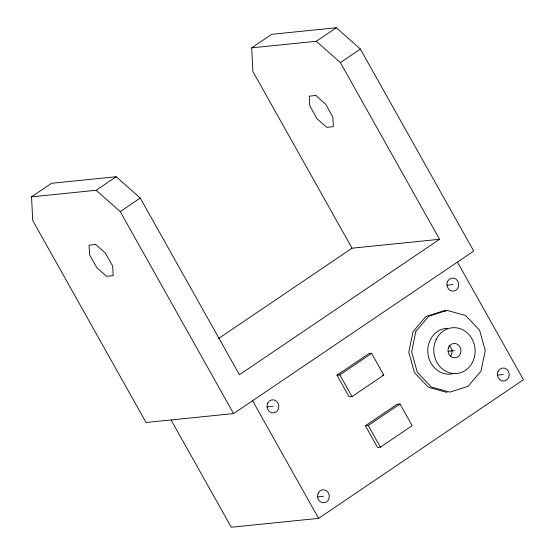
<?xml version="1.0" encoding="UTF-8"?>
<svg xmlns="http://www.w3.org/2000/svg" width="555" height="555" viewBox="0 0 555 555"><rect width="100%" height="100%" fill="white"/><g stroke="black" fill="none" stroke-linecap="round" stroke-linejoin="round"><path stroke-width="0.83" d="M251.713 47.848L271.7 34.32L336.309 27.75L360.375 49.069L473.734 251.068L233.579 413.586L146.062 422.487L32.71 220.495L31.545 196.845L51.58 183.289L116.189 176.712L140.255 198.031L239.42 374.736L439.553 239.295L340.388 62.597L316.322 41.278L251.713 47.848L252.879 71.491L352.043 248.196L439.553 239.295M31.545 196.845L96.154 190.275L116.189 176.712M316.322 41.278L336.309 27.75M96.154 190.275L120.22 211.594L140.255 198.031M340.388 62.597L360.375 49.069M218.621 338.488L352.043 248.196M336.982 375.187L368.742 353.688L371.607 353.396L383.776 375.083L352.009 396.575L349.144 396.867L336.982 375.187L339.84 374.896L371.607 353.396M365.37 425.775L397.13 404.276L399.995 403.985L412.164 425.664L380.397 447.163L377.532 447.455L365.37 425.775L368.229 425.484L399.995 403.985M171.19 420.163L231.282 527.25L318.598 518.37L523.455 379.731L457.438 262.092M446.837 285.208L452.831 284.597M448.454 351.253L454.462 350.642M382.339 375.222L383.776 375.083M497.308 375.138L503.302 374.528M266.962 406.933L272.956 406.329M317.432 496.864L323.426 496.26M445.748 311.112L444.132 310.668L425.928 316.51L412.996 331.744L408.792 352.279L414.446 372.613L428.446 387.307L447.046 392.42M339.84 374.896L352.009 396.575M368.229 425.484L380.397 447.163M252.58 400.731L318.598 518.37M120.22 211.594L233.579 413.586M449.099 345.557A7.222 6.493 84.2 0 1 450.362 356.553M451.576 374.014A22.984 20.653 84.2 0 1 427.863 352.952A22.984 20.653 84.2 0 1 447.635 328.296M454.587 373.314A22.984 20.653 84.2 0 1 453.102 373.73M415.855 331.453L411.65 351.988L417.311 372.322L431.311 387.015L449.904 392.128L468.108 386.28L481.046 371.052L485.25 350.517L479.589 330.176L465.589 315.483L446.997 310.377L428.793 316.218L415.855 331.453M315.83 95.488L309.253 96.161L309.732 105.755L316.967 118.666L326.742 127.317L333.312 126.651L332.84 117.049L325.598 104.146L315.83 95.488M95.661 244.491L89.084 245.157L89.556 254.759L96.799 267.663L106.567 276.314L113.144 275.648L112.672 266.046L105.429 253.142L95.661 244.491M267.725 403.152A6.563 5.904 84.2 0 0 273.192 412.885A6.563 5.904 84.2 0 0 277.951 402.944A6.563 5.904 84.2 0 0 267.725 403.152M318.195 493.083A6.563 5.904 84.2 0 0 323.655 502.816A6.563 5.904 84.2 0 0 328.421 492.875A6.563 5.904 84.2 0 0 318.195 493.083M447.601 281.42A6.563 5.904 84.2 0 0 453.067 291.153A6.563 5.904 84.2 0 0 457.826 281.219A6.563 5.904 84.2 0 0 447.601 281.42M498.071 371.35A6.563 5.904 84.2 0 0 503.531 381.084A6.563 5.904 84.2 0 0 508.297 371.149A6.563 5.904 84.2 0 0 498.071 371.35M448.711 347.146A7.222 6.493 84.2 0 0 454.718 357.85A7.222 6.493 84.2 0 0 459.963 346.917A7.222 6.493 84.2 0 0 448.711 347.146M436.161 339.521A22.984 20.653 84.2 0 0 455.28 373.591A22.984 20.653 84.2 0 0 471.951 338.807A22.984 20.653 84.2 0 0 436.161 339.521"/></g></svg>
